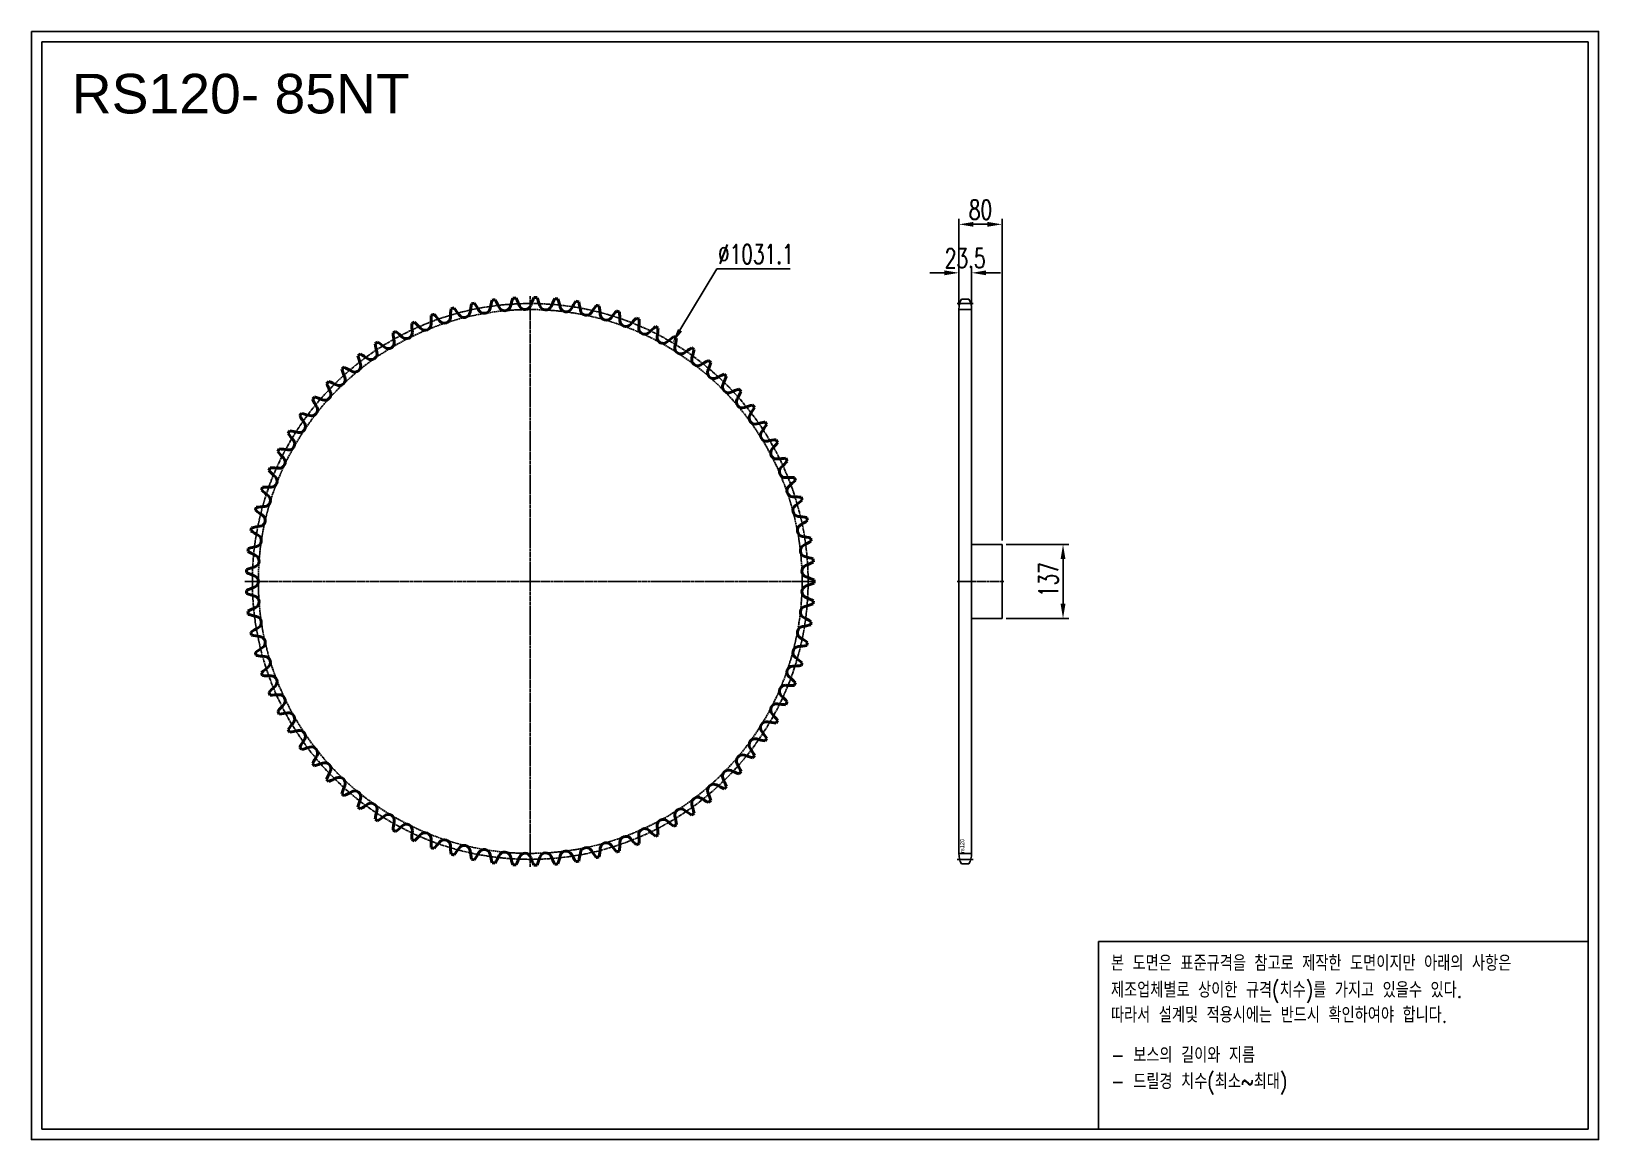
# Model space of a CAD drawing. Header units: millimetres. Extents: x -49070 to -46162, y 50864 to 52921.
import ezdxf

# ---------------------------------------------------------------- set-up
doc = ezdxf.new("R2010")
doc.units = ezdxf.units.MM
for name, pattern in [('AM_ISO02W050', [7.5, 6, -1.5]), ('AM_ISO02W050x2', [3.75, 3, -0.75]), ('AM_ISO08W050', [18, 12, -1.5, 3, -1.5]), ('AM_ISO08W050x2', [9, 6, -0.75, 1.5, -0.75])]:
    doc.linetypes.add(name, pattern=pattern)
for name, color, linetype, lineweight in [('AM_0N', 7, 'Continuous', 50), ('AM_3N', 6, 'AM_ISO02W050', 25), ('AM_7', 4, 'AM_ISO08W050', 25), ('AM_7N', 4, 'AM_ISO08W050', 25)]:
    doc.layers.add(name, color=color, linetype=linetype, lineweight=lineweight)
doc.layers.add('S-DIM', color=7, linetype='Continuous')
doc.styles.add('HAN', font='ROMANS.shx', dxfattribs={"width": 0.7, "bigfont": 'whgtxt.shx'})
doc.styles.add('HSG', font='SIMPLEX.shx', dxfattribs={"width": 0.7, "bigfont": 'HSG.shx'})
doc.styles.get("Standard").update_dxf_attribs({"font": 'arial.ttf'})
doc.dimstyles.new('APP50', dxfattribs={"dimscale": 15, "dimtxt": 2.4, "dimasz": 1.8, "dimexe": 0.7, "dimexo": 0.5, "dimgap": 0.6, "dimtad": 1, "dimtoh": 1, "dimdec": 1, "dimrnd": 0.01, "dimzin": 9, "dimdsep": 46, "dimtxsty": 'HSG', "dimcen": 0, "dimclrd": 1, "dimclre": 1, "dimclrt": 256, "dimazin": 2, "dimtp": 1, "dimtm": 1, "dimtfac": 0.5, "dimtdec": 1, "dimtofl": 0, "dimtmove": 0, "dimatfit": 3, "dimfxl": 0, "dimtvp": 1, "dimtolj": 2, "dimlwd": -1, "dimlwe": -1, "dimarcsym": 0})

# ---------------------------------------------------------------- blocks, each defined once
blk = doc.blocks.new('*D1')
at = {"layer": 'Defpoints', "color": 0, "transparency": 16777216}
for p in [(-47269, 51968.5), (-47269, 51831.5), (-47155.8, 51831.5)]:
    blk.add_point(p, dxfattribs=at)
at = {"layer": 'S-DIM', "color": 1, "transparency": 16777216}
for p, q in [((-47261.5, 51968.5), (-47145.3, 51968.5)), ((-47155.8, 51941.5), (-47155.8, 51858.5)), ((-47261.5, 51831.5), (-47145.3, 51831.5))]:
    blk.add_line(p, q, dxfattribs=at)
for points in [[(-47160.3, 51941.5), (-47151.3, 51941.5), (-47155.8, 51968.5)], [(-47160.3, 51858.5), (-47151.3, 51858.5), (-47155.8, 51831.5)]]:
    blk.add_solid(points, dxfattribs=at)
at = {"layer": 'S-DIM', "transparency": 16777216, "insert": (-47182.8, 51903.3), "char_height": 36, "attachment_point": 5, "rotation": 90, "style": 'HSG'}
blk.add_mtext('\\A2;137', dxfattribs=at)
blk = doc.blocks.new('*D2')
at = {"layer": 'Defpoints', "color": 0, "transparency": 16777216}
for p in [(-47325.5, 52472.5), (-47349, 52404.9), (-47325.5, 52404.4)]:
    blk.add_point(p, dxfattribs=at)
at = {"layer": 'S-DIM', "color": 1, "transparency": 16777216}
for p, q in [((-47376, 52472.5), (-47403, 52472.5)), ((-47349, 52412.4), (-47349, 52483)), ((-47325.5, 52411.9), (-47325.5, 52483)), ((-47298.5, 52472.5), (-47271.5, 52472.5))]:
    blk.add_line(p, q, dxfattribs=at)
for points in [[(-47376, 52477), (-47376, 52468), (-47349, 52472.5)], [(-47298.5, 52477), (-47298.5, 52468), (-47325.5, 52472.5)]]:
    blk.add_solid(points, dxfattribs=at)
at = {"layer": 'S-DIM', "transparency": 16777216, "insert": (-47337.3, 52499.5), "char_height": 36, "attachment_point": 5, "style": 'HSG'}
blk.add_mtext('\\A2;23.5', dxfattribs=at)
blk = doc.blocks.new('*D3')
at = {"layer": 'Defpoints', "color": 0, "transparency": 16777216}
for p in [(-47269, 52562.5), (-47349, 52404.9), (-47269, 51968.5)]:
    blk.add_point(p, dxfattribs=at)
at = {"layer": 'S-DIM', "color": 1, "transparency": 16777216}
for p, q in [((-47349, 52412.4), (-47349, 52573)), ((-47322, 52562.5), (-47296, 52562.5)), ((-47269, 51976), (-47269, 52573))]:
    blk.add_line(p, q, dxfattribs=at)
for points in [[(-47322, 52567), (-47322, 52558), (-47349, 52562.5)], [(-47296, 52567), (-47296, 52558), (-47269, 52562.5)]]:
    blk.add_solid(points, dxfattribs=at)
at = {"layer": 'S-DIM', "transparency": 16777216, "insert": (-47309, 52589.5), "char_height": 36, "attachment_point": 5, "style": 'HSG'}
blk.add_mtext('\\A2;80', dxfattribs=at)
blk = doc.blocks.new('notice1')
at = {"color": 4}
blk.add_lwpolyline([(-22142.12, 1735.9), (-22053.8, 1735.9), (-22053.8, 1702.07), (-22142.12, 1702.07)], close=True, dxfattribs=at)
at = {"color": 4, "style": 'HAN', "width": 0.8}
for s, p in [('본 도면은 표준규격을 참고로 제작한 도면이지만 아래의 사항은', (-22139.9, 1730.62)), ('제조업체별로 상이한 규격(치수)를 가지고 있을수 있다.', (-22139.9, 1725.78)), ('따라서 설계및 적용시에는 반드시 확인하여야 합니다.', (-22139.9, 1721.28)), ('- 보스의 길이와 지름', (-22139.9, 1714.03)), ('- 드릴경 치수(최소~최대)', (-22139.9, 1709.27))]:
    blk.add_text(s, height=2.7949, dxfattribs=at).set_placement(p)
blk = doc.blocks.new('*D5')
at = {"layer": 'Defpoints', "color": 0, "transparency": 16777216}
for p in [(-47880.3, 52342.8), (-48408.3, 51457.2)]:
    blk.add_point(p, dxfattribs=at)
at = {"layer": 'S-DIM', "color": 1, "linetype": 'ByBlock', "transparency": 16777216}
for p, q in [((-47798.3, 52480.2), (-47866.5, 52366)), ((-47662.1, 52480.2), (-47798.3, 52480.2))]:
    blk.add_line(p, q, dxfattribs=at)
at = {"layer": 'S-DIM', "color": 1, "transparency": 16777216}
blk.add_solid([(-47870.3, 52368.3), (-47862.6, 52363.7), (-47880.3, 52342.8)], dxfattribs=at)
at = {"layer": 'S-DIM', "transparency": 16777216, "insert": (-47725.7, 52507.2), "char_height": 36, "attachment_point": 5, "style": 'HSG'}
blk.add_mtext('\\A2;∅1031.1', dxfattribs=at)

msp = doc.modelspace()

# ---------------------------------------------------------------- linework, layer by layer
for p, q in [((-47349.01, 52404.93), (-47349.01, 51395.03)), ((-47344.28, 52423.93), (-47330.25, 52423.93)), ((-47325.51, 52404.93), (-47325.51, 51395.03)), ((-47325.51, 51968.54), (-47269.01, 51968.54)), ((-47269.01, 51968.54), (-47269.01, 51831.54)), ((-47269.01, 51831.54), (-47325.51, 51831.54)), ((-47344.28, 51376.03), (-47330.25, 51376.03))]:
    msp.add_line(p, q)
for points in [[(-49069.9, 52920.51), (-46162.03, 52920.51), (-46162.03, 50864.44), (-49069.9, 50864.44)], [(-49050.32, 52900.92), (-46181.61, 52900.92), (-46181.61, 50884.02), (-49050.32, 50884.02)]]:
    msp.add_lwpolyline(points, close=True)
for centre, start, end in [((-47308.51, 52404.93), 152.02179, 180), ((-47366.01, 52404.93), 0, 27.97821), ((-47308.51, 51395.03), 180, 207.97821), ((-47366.01, 51395.03), 332.02179, 0)]:
    msp.add_arc(centre, 40.5, start, end)
at = {"layer": 'AM_0N'}
for centre, radius, start, end in [((-48060.58, 52379.66), 232.08, 173.5574, 177.47059), ((-48144.3, 51899.98), 526.62, 105.56827, 106.19643), ((-48468, 52263.73), 232.08, 34.29412, 38.20731), ((-48025.38, 52372.16), 232.08, 169.32211, 173.23529), ((-48144.3, 51899.98), 526.62, 101.33298, 101.96114), ((-48440.26, 52286.65), 232.08, 30.05882, 33.97201), ((-48229.67, 52408.52), 11.23, 210.05882, 349), ((-47990.83, 52362.09), 232.08, 165.08681, 169), ((-48144.3, 51899.98), 526.62, 97.09768, 97.72585), ((-48410.89, 52307.45), 232.08, 25.82353, 29.73672), ((-48191.88, 52413.43), 11.23, 205.82353, 344.76471), ((-47957.12, 52349.5), 232.08, 160.85152, 164.76471), ((-48144.3, 51899.98), 526.62, 92.86239, 93.49055), ((-48380.07, 52326.02), 232.08, 21.58824, 25.50142), ((-48153.83, 52415.54), 11.23, 201.58824, 340.52941), ((-47924.44, 52334.44), 232.08, 156.61622, 160.52941), ((-48144.3, 51899.98), 526.62, 88.62709, 89.25526), ((-48347.96, 52342.27), 232.08, 17.35294, 21.26613), ((-48115.73, 52414.84), 11.23, 197.35294, 336.29412), ((-47892.95, 52317.02), 232.08, 152.38093, 156.29412), ((-48144.3, 51899.98), 526.62, 84.3918, 85.01996), ((-48314.74, 52356.11), 232.08, 13.11765, 17.03084), ((-48077.78, 52411.32), 11.23, 193.11765, 332.05882), ((-47862.84, 52297.32), 232.08, 148.14564, 152.05882), ((-48144.3, 51899.98), 526.62, 80.15651, 80.78467), ((-48280.59, 52367.45), 232.08, 8.88235, 12.79554), ((-48040.2, 52405.02), 11.23, 188.88235, 327.82353), ((-47834.26, 52275.45), 232.08, 143.91034, 147.82353), ((-48144.3, 51899.98), 526.62, 75.92121, 76.54938), ((-48245.69, 52376.24), 232.08, 4.64706, 8.56025), ((-47807.38, 52251.52), 232.08, 139.67505, 143.58824), ((-48144.3, 51899.98), 526.62, 71.68592, 72.31408), ((-48210.25, 52382.42), 232.08, 0.41176, 4.32495), ((-48144.3, 51899.98), 526.62, 114.03886, 114.66702), ((-48132.15, 52386.76), 232.08, 182.02799, 185.94118), ((-48518.05, 52212.08), 232.08, 42.76471, 46.67789), ((-48339.43, 52377.29), 11.23, 222.76471, 1.70588), ((-48096.23, 52384.53), 232.08, 177.79269, 181.70588), ((-48144.3, 51899.98), 526.62, 109.80357, 110.43173), ((-48493.98, 52238.83), 232.08, 38.52941, 42.4426), ((-48303.65, 52390.39), 11.23, 218.52941, 357.47059), ((-48266.99, 52400.82), 11.23, 214.29412, 353.23529), ((-48003.19, 52395.95), 11.23, 184.64706, 323.58824), ((-47966.94, 52384.17), 11.23, 180.41176, 319.35294), ((-47782.34, 52225.68), 232.08, 135.43975, 139.35294), ((-48144.3, 51899.98), 526.62, 67.45062, 68.07879), ((-48174.44, 52385.98), 232.08, 356.17647, 0.08966), ((-47759.27, 52198.06), 232.08, 131.20446, 135.11765), ((-48144.3, 51899.98), 526.62, 63.21533, 63.84349), ((-48144.3, 51899.98), 526.62, 122.50945, 123.13761), ((-48559.95, 52153.63), 232.08, 51.23529, 55.14848), ((-48407.61, 52343.34), 11.23, 231.23529, 10.17647), ((-48144.3, 51899.98), 526.62, 118.27415, 118.90232), ((-48168.13, 52386.33), 232.08, 186.26328, 190.17647), ((-48540.08, 52183.63), 232.08, 47, 50.91319), ((-48374.15, 52361.57), 11.23, 227, 5.94118), ((-47931.67, 52369.75), 11.23, 176.17647, 315.11765), ((-47897.56, 52352.77), 11.23, 171.94118, 310.88235), ((-48138.46, 52386.87), 232.08, 351.94118, 355.85436), ((-47738.31, 52168.81), 232.08, 126.96916, 130.88235), ((-48144.3, 51899.98), 526.62, 58.98004, 59.6082), ((-48102.52, 52385.11), 232.08, 347.70588, 351.61907), ((-48144.3, 51899.98), 526.62, 126.74474, 127.37291), ((-48239.51, 52377.51), 232.08, 194.73387, 198.64706), ((-48577.55, 52122.24), 232.08, 55.47059, 59.38378), ((-48439.63, 52322.68), 11.23, 235.47059, 14.41176), ((-48203.98, 52383.24), 232.08, 190.49858, 194.41176), ((-47864.79, 52333.31), 11.23, 167.70588, 306.64706), ((-47719.56, 52138.09), 232.08, 122.73387, 126.64706), ((-48144.3, 51899.98), 526.62, 54.74474, 55.37291), ((-47833.55, 52311.48), 11.23, 163.47059, 302.41176), ((-48066.8, 52380.7), 232.08, 343.47059, 347.38378), ((-48144.3, 51899.98), 526.62, 130.98004, 131.6082), ((-48274.52, 52369.18), 232.08, 198.96916, 202.88235), ((-48592.78, 52089.63), 232.08, 59.70588, 63.61907), ((-48470.04, 52299.72), 11.23, 239.70588, 18.64706), ((-47703.14, 52106.08), 232.08, 118.49858, 122.41176), ((-47804.01, 52287.41), 11.23, 159.23529, 298.17647), ((-48031.51, 52373.67), 232.08, 339.23529, 343.14848), ((-48144.3, 51899.98), 526.62, 50.50945, 51.13761), ((-47689.12, 52072.93), 232.08, 114.26328, 118.17647), ((-48144.3, 51899.98), 526.62, 46.27415, 46.90232), ((-48144.3, 51899.98), 526.62, 135.21533, 135.84349), ((-48308.81, 52358.28), 232.08, 203.20446, 207.11765), ((-48605.56, 52055.99), 232.08, 63.94118, 67.85436), ((-48498.68, 52274.57), 11.23, 243.94118, 22.88235), ((-47776.33, 52261.22), 11.23, 155, 293.94118), ((-47996.84, 52364.04), 232.08, 335, 338.91319), ((-47677.59, 52038.84), 232.08, 110.02799, 113.94118), ((-48144.3, 51899.98), 526.62, 42.03886, 42.66702), ((-48144.3, 51899.98), 526.62, 139.45062, 140.07879), ((-48342.21, 52344.88), 232.08, 207.43975, 211.35294), ((-48615.82, 52021.5), 232.08, 68.17647, 72.08966), ((-48525.37, 52247.37), 11.23, 248.17647, 27.11765), ((-47750.65, 52233.05), 11.23, 150.76471, 289.70588), ((-47962.97, 52351.89), 232.08, 330.76471, 334.67789), ((-47668.61, 52004), 232.08, 105.79269, 109.70588), ((-48144.3, 51899.98), 526.62, 37.80357, 38.43173), ((-48144.3, 51899.98), 526.62, 143.68592, 144.31408), ((-48374.53, 52329.05), 232.08, 211.67505, 215.58824), ((-48623.51, 51986.35), 232.08, 72.41176, 76.32495), ((-48549.99, 52218.28), 11.23, 252.41176, 31.35294), ((-47727.13, 52203.07), 11.23, 146.52941, 285.47059), ((-47930.09, 52337.26), 232.08, 326.52941, 330.4426), ((-48144.3, 51899.98), 526.62, 147.92121, 148.54938), ((-48405.58, 52310.87), 232.08, 215.91034, 219.82353), ((-48628.58, 51950.72), 232.08, 76.64706, 80.56025), ((-48572.39, 52187.45), 11.23, 256.64706, 35.58824), ((-47662.23, 51968.58), 232.08, 101.5574, 105.47059), ((-47705.89, 52171.44), 11.23, 142.29412, 281.23529), ((-47898.38, 52320.25), 232.08, 322.29412, 326.20731), ((-48144.3, 51899.98), 526.62, 33.56827, 34.19643), ((-48144.3, 51899.98), 526.62, 152.15651, 152.78467), ((-48435.22, 52290.45), 232.08, 220.14564, 224.05882), ((-48631, 51914.82), 232.08, 80.88235, 84.79554), ((-48592.45, 52155.05), 11.23, 260.88235, 39.82353), ((-47658.48, 51932.79), 232.08, 97.32211, 101.23529), ((-47687.04, 52138.32), 11.23, 138.05882, 277), ((-47868.02, 52300.94), 232.08, 318.05882, 321.97201), ((-48144.3, 51899.98), 526.62, 29.33298, 29.96114), ((-48144.3, 51899.98), 526.62, 156.3918, 157.01996), ((-48630.77, 51878.83), 232.08, 85.11765, 89.03084), ((-48610.06, 52121.26), 11.23, 265.11765, 44.05882), ((-47657.38, 51896.82), 232.08, 93.08681, 97), ((-47670.68, 52103.9), 11.23, 133.82353, 272.76471), ((-47839.16, 52279.44), 232.08, 313.82353, 317.73672), ((-48144.3, 51899.98), 526.62, 25.09768, 25.72585), ((-48463.26, 52267.9), 232.08, 224.38093, 228.29412), ((-48625.13, 52086.26), 11.23, 269.35294, 48.29412), ((-47658.95, 51860.87), 232.08, 88.85152, 92.76471), ((-47811.97, 52255.86), 232.08, 309.58824, 313.50142), ((-48144.3, 51899.98), 526.62, 20.86239, 21.49055), ((-48144.3, 51899.98), 526.62, 160.62709, 161.25526), ((-48489.56, 52243.34), 232.08, 228.61622, 232.52941), ((-48627.88, 51842.96), 232.08, 89.35294, 93.26613), ((-48637.58, 52050.24), 11.23, 273.58824, 52.52941), ((-47656.92, 52068.36), 11.23, 129.58824, 268.52941), ((-47663.16, 51825.13), 232.08, 84.61622, 88.52941), ((-48144.3, 51899.98), 526.62, 16.62709, 17.25526), ((-48144.3, 51899.98), 526.62, 164.86239, 165.49055), ((-48513.97, 52216.91), 232.08, 232.85152, 236.76471), ((-48622.35, 51807.41), 232.08, 93.58824, 97.50142), ((-48647.33, 52013.4), 11.23, 277.82353, 56.76471), ((-47645.81, 52031.91), 11.23, 125.35294, 264.29412), ((-47786.59, 52230.35), 232.08, 305.35294, 309.26613), ((-48144.3, 51899.98), 526.62, 169.09768, 169.72585), ((-48536.37, 52188.74), 232.08, 237.08681, 241), ((-48614.21, 51772.35), 232.08, 97.82353, 101.73672), ((-47637.43, 51994.73), 11.23, 121.11765, 260.05882), ((-47670, 51789.8), 232.08, 80.38093, 84.29412), ((-47763.17, 52203.03), 232.08, 301.11765, 305.03084), ((-48144.3, 51899.98), 526.62, 12.3918, 13.01996), ((-48603.5, 51738), 232.08, 102.05882, 105.97201), ((-48654.33, 51975.94), 11.23, 282.05882, 61), ((-47631.82, 51957.04), 11.23, 116.88235, 255.82353), ((-47679.43, 51755.08), 232.08, 76.14564, 80.05882), ((-47741.83, 52174.05), 232.08, 296.88235, 300.79554), ((-48144.3, 51899.98), 526.62, 8.15651, 8.78467), ((-48144.3, 51899.98), 526.62, 173.33298, 173.96114), ((-48556.63, 52158.99), 232.08, 241.32211, 245.23529), ((-48658.55, 51938.06), 11.23, 286.29412, 65.23529), ((-47691.4, 51721.14), 232.08, 71.91034, 75.82353), ((-47722.69, 52143.58), 232.08, 292.64706, 296.56025), ((-48144.3, 51899.98), 526.62, 3.92121, 4.54938), ((-48144.3, 51899.98), 526.62, 177.56827, 178.19643), ((-48574.63, 52127.84), 232.08, 245.5574, 249.47059), ((-48590.28, 51704.53), 232.08, 106.29412, 110.20731), ((-48659.95, 51899.98), 11.23, 290.52941, 69.47059), ((-47629, 51919.03), 11.23, 112.64706, 251.58824), ((-47705.85, 51688.18), 232.08, 67.67505, 71.58824), ((-48574.63, 51672.13), 232.08, 110.52941, 114.4426), ((-48144.3, 51899.98), 526.62, 181.80357, 182.43173), ((-48590.28, 52095.43), 232.08, 249.79269, 253.70588), ((-47629, 51880.93), 11.23, 108.41176, 247.35294), ((-47705.85, 52111.78), 232.08, 288.41176, 292.32495), ((-48144.3, 51899.98), 526.62, 359.68592, 0.31408), ((-48556.63, 51640.97), 232.08, 114.76471, 118.67789), ((-48658.55, 51861.9), 11.23, 294.76471, 73.70588), ((-47631.82, 51842.92), 11.23, 104.17647, 243.11765), ((-47691.4, 52078.82), 232.08, 284.17647, 288.08966), ((-47722.69, 51656.38), 232.08, 63.43975, 67.35294), ((-48144.3, 51899.98), 526.62, 355.45062, 356.07879), ((-48144.3, 51899.98), 526.62, 186.03886, 186.66702), ((-48603.5, 52061.96), 232.08, 254.02799, 257.94118), ((-48654.33, 51824.02), 11.23, 299, 77.94118), ((-47679.43, 52044.88), 232.08, 279.94118, 283.85436), ((-47741.83, 51625.91), 232.08, 59.20446, 63.11765), ((-48144.3, 51899.98), 526.62, 351.21533, 351.84349), ((-48536.37, 51611.22), 232.08, 119, 122.91319), ((-48144.3, 51899.98), 526.62, 190.27415, 190.90232), ((-48614.21, 52027.61), 232.08, 258.26328, 262.17647), ((-48647.33, 51786.57), 11.23, 303.23529, 82.17647), ((-47637.43, 51805.23), 11.23, 99.94118, 238.88235), ((-47763.17, 51596.93), 232.08, 54.96916, 58.88235), ((-48513.97, 51583.06), 232.08, 123.23529, 127.14848), ((-48144.3, 51899.98), 526.62, 194.50945, 195.13761), ((-48622.35, 51992.56), 232.08, 262.49858, 266.41176), ((-48637.58, 51749.73), 11.23, 307.47059, 86.41176), ((-47645.81, 51768.06), 11.23, 95.70588, 234.64706), ((-47670, 52010.16), 232.08, 275.70588, 279.61907), ((-48144.3, 51899.98), 526.62, 346.98004, 347.6082), ((-48489.56, 51556.62), 232.08, 127.47059, 131.38378), ((-47656.92, 51731.6), 11.23, 91.47059, 230.41176), ((-47663.16, 51974.83), 232.08, 271.47059, 275.38378), ((-47786.59, 51569.61), 232.08, 50.73387, 54.64706), ((-48144.3, 51899.98), 526.62, 342.74474, 343.37291), ((-48144.3, 51899.98), 526.62, 198.74474, 199.37291), ((-48627.88, 51957), 232.08, 266.73387, 270.64706), ((-48463.26, 51532.06), 232.08, 131.70588, 135.61907), ((-48625.13, 51713.71), 11.23, 311.70588, 90.64706), ((-47670.68, 51696.07), 11.23, 87.23529, 226.17647), ((-47658.95, 51939.09), 232.08, 267.23529, 271.14848), ((-47811.97, 51544.1), 232.08, 46.49858, 50.41176), ((-48144.3, 51899.98), 526.62, 338.50945, 339.13761), ((-48144.3, 51899.98), 526.62, 202.98004, 203.6082), ((-48630.77, 51921.13), 232.08, 270.96916, 274.88235), ((-48610.06, 51678.7), 11.23, 315.94118, 94.88235), ((-47687.04, 51661.64), 11.23, 83, 221.94118), ((-47839.16, 51520.53), 232.08, 42.26328, 46.17647), ((-48144.3, 51899.98), 526.62, 334.27415, 334.90232), ((-48435.22, 51509.51), 232.08, 135.94118, 139.85436), ((-48144.3, 51899.98), 526.62, 207.21533, 207.84349), ((-48631, 51885.14), 232.08, 275.20446, 279.11765), ((-48592.45, 51644.91), 11.23, 320.17647, 99.11765), ((-47868.02, 51499.03), 232.08, 38.02799, 41.94118), ((-47657.38, 51903.14), 232.08, 263, 266.91319), ((-48405.58, 51489.09), 232.08, 140.17647, 144.08966), ((-48144.3, 51899.98), 526.62, 211.45062, 212.07879), ((-48628.58, 51849.24), 232.08, 279.43975, 283.35294), ((-48572.39, 51612.51), 11.23, 324.41176, 103.35294), ((-47705.89, 51628.53), 11.23, 78.76471, 217.70588), ((-47898.38, 51479.72), 232.08, 33.79269, 37.70588), ((-47658.48, 51867.17), 232.08, 258.76471, 262.67789), ((-48144.3, 51899.98), 526.62, 330.03886, 330.66702), ((-48374.53, 51470.92), 232.08, 144.41176, 148.32495), ((-48144.3, 51899.98), 526.62, 215.68592, 216.31408), ((-48623.51, 51813.61), 232.08, 283.67505, 287.58824), ((-48549.99, 51581.68), 11.23, 328.64706, 107.58824), ((-47727.13, 51596.89), 11.23, 74.52941, 213.47059), ((-47930.09, 51462.7), 232.08, 29.5574, 33.47059), ((-47662.23, 51831.38), 232.08, 254.52941, 258.4426), ((-48144.3, 51899.98), 526.62, 325.80357, 326.43173), ((-48342.21, 51455.09), 232.08, 148.64706, 152.56025), ((-48144.3, 51899.98), 526.62, 219.92121, 220.54938), ((-48615.82, 51778.46), 232.08, 287.91034, 291.82353), ((-48525.37, 51552.59), 11.23, 332.88235, 111.82353), ((-47750.65, 51566.91), 11.23, 70.29412, 209.23529), ((-47962.97, 51448.08), 232.08, 25.32211, 29.23529), ((-47668.61, 51795.97), 232.08, 250.29412, 254.20731), ((-48144.3, 51899.98), 526.62, 321.56827, 322.19643), ((-48308.81, 51441.68), 232.08, 152.88235, 156.79554), ((-48144.3, 51899.98), 526.62, 224.15651, 224.78467), ((-48605.56, 51743.97), 232.08, 292.14564, 296.05882), ((-48498.68, 51525.39), 11.23, 337.11765, 116.05882), ((-47776.33, 51538.74), 11.23, 66.05882, 205), ((-47996.84, 51435.92), 232.08, 21.08681, 25), ((-47677.59, 51761.12), 232.08, 246.05882, 249.97201), ((-48144.3, 51899.98), 526.62, 317.33298, 317.96114), ((-48274.52, 51430.79), 232.08, 157.11765, 161.03084), ((-48144.3, 51899.98), 526.62, 228.3918, 229.01996), ((-48592.78, 51710.33), 232.08, 296.38093, 300.29412), ((-48470.04, 51500.25), 11.23, 341.35294, 120.29412), ((-47833.55, 51488.48), 11.23, 57.58824, 196.52941), ((-47804.01, 51512.56), 11.23, 61.82353, 200.76471), ((-48031.51, 51426.3), 232.08, 16.85152, 20.76471), ((-47689.12, 51727.03), 232.08, 241.82353, 245.73672), ((-48144.3, 51899.98), 526.62, 313.09768, 313.72585), ((-48239.51, 51422.45), 232.08, 161.35294, 165.26613), ((-48144.3, 51899.98), 526.62, 232.62709, 233.25526), ((-48577.55, 51677.73), 232.08, 300.61622, 304.52941), ((-48439.63, 51477.28), 11.23, 345.58824, 124.52941), ((-48203.98, 51416.72), 232.08, 165.58824, 169.50142), ((-47864.79, 51466.66), 11.23, 53.35294, 192.29412), ((-47719.56, 51661.87), 232.08, 233.35294, 237.26613), ((-48144.3, 51899.98), 526.62, 304.62709, 305.25526), ((-48066.8, 51419.26), 232.08, 12.61622, 16.52941), ((-47703.14, 51693.89), 232.08, 237.58824, 241.50142), ((-48144.3, 51899.98), 526.62, 308.86239, 309.49055), ((-48144.3, 51899.98), 526.62, 236.86239, 237.49055), ((-48559.95, 51646.34), 232.08, 304.85152, 308.76471), ((-48407.61, 51456.62), 11.23, 349.82353, 128.76471), ((-48168.13, 51413.64), 232.08, 169.82353, 173.73672), ((-48540.08, 51616.33), 232.08, 309.08681, 313), ((-48374.15, 51438.39), 11.23, 354.05882, 133), ((-47931.67, 51430.21), 11.23, 44.88235, 183.82353), ((-47897.56, 51447.2), 11.23, 49.11765, 188.05882), ((-48138.46, 51413.09), 232.08, 4.14564, 8.05882), ((-47738.31, 51631.15), 232.08, 229.11765, 233.03084), ((-48144.3, 51899.98), 526.62, 300.3918, 301.01996), ((-48102.52, 51414.85), 232.08, 8.38093, 12.29412), ((-48144.3, 51899.98), 526.62, 241.09768, 241.72585), ((-48132.15, 51413.2), 232.08, 174.05882, 177.97201), ((-48144.3, 51899.98), 526.62, 245.33298, 245.96114), ((-48518.05, 51587.88), 232.08, 313.32211, 317.23529), ((-48339.43, 51422.67), 11.23, 358.29412, 137.23529), ((-48096.23, 51415.43), 232.08, 178.29412, 182.20731), ((-48493.98, 51561.13), 232.08, 317.5574, 321.47059), ((-48303.65, 51409.57), 11.23, 2.52941, 141.47059), ((-48003.19, 51404.01), 11.23, 36.41176, 175.35294), ((-48210.25, 51417.54), 232.08, 355.67505, 359.58824), ((-47966.94, 51415.79), 11.23, 40.64706, 179.58824), ((-47782.34, 51574.28), 232.08, 220.64706, 224.56025), ((-48144.3, 51899.98), 526.62, 291.92121, 292.54938), ((-48174.44, 51413.99), 232.08, 359.91034, 3.82353), ((-47759.27, 51601.9), 232.08, 224.88235, 228.79554), ((-48144.3, 51899.98), 526.62, 296.15651, 296.78467), ((-48144.3, 51899.98), 526.62, 249.56827, 250.19643), ((-48060.58, 51420.3), 232.08, 182.52941, 186.4426), ((-48144.3, 51899.98), 526.62, 253.80357, 254.43173), ((-48468, 51536.23), 232.08, 321.79269, 325.70588), ((-48266.99, 51399.14), 11.23, 6.76471, 145.70588), ((-48025.38, 51427.8), 232.08, 186.76471, 190.67789), ((-48144.3, 51899.98), 526.62, 258.03886, 258.66702), ((-48440.26, 51513.31), 232.08, 326.02799, 329.94118), ((-48229.67, 51391.44), 11.23, 11, 149.94118), ((-47990.83, 51437.87), 232.08, 191, 194.91319), ((-48410.89, 51492.51), 232.08, 330.26328, 334.17647), ((-48191.88, 51386.53), 11.23, 15.23529, 154.17647), ((-47957.12, 51450.47), 232.08, 195.23529, 199.14848), ((-48380.07, 51473.94), 232.08, 334.49858, 338.41176), ((-48153.83, 51384.42), 11.23, 19.47059, 158.41176), ((-47924.44, 51465.52), 232.08, 199.47059, 203.38378), ((-48347.96, 51457.69), 232.08, 338.73387, 342.64706), ((-48115.73, 51385.12), 11.23, 23.70588, 162.64706), ((-47892.95, 51482.94), 232.08, 203.70588, 207.61907), ((-48314.74, 51443.86), 232.08, 342.96916, 346.88235), ((-48077.78, 51388.64), 11.23, 27.94118, 166.88235), ((-47862.84, 51502.64), 232.08, 207.94118, 211.85436), ((-48280.59, 51432.51), 232.08, 347.20446, 351.11765), ((-48040.2, 51394.95), 11.23, 32.17647, 171.11765), ((-47834.26, 51524.51), 232.08, 212.17647, 216.08966), ((-48144.3, 51899.98), 526.62, 283.45062, 284.07879), ((-48245.69, 51423.73), 232.08, 351.43975, 355.35294), ((-47807.38, 51548.44), 232.08, 216.41176, 220.32495), ((-48144.3, 51899.98), 526.62, 287.68592, 288.31408), ((-48144.3, 51899.98), 526.62, 262.27415, 262.90232), ((-48144.3, 51899.98), 526.62, 266.50945, 267.13761), ((-48144.3, 51899.98), 526.62, 270.74474, 271.37291), ((-48144.3, 51899.98), 526.62, 274.98004, 275.6082), ((-48144.3, 51899.98), 526.62, 279.21533, 279.84349)]:
    msp.add_arc(centre, radius, start, end, dxfattribs=at)
at = {"layer": 'AM_3N', "linetype": 'AM_ISO02W050x2'}
for p, q in [((-47349.01, 52404.41), (-47325.51, 52404.41)), ((-47349.01, 51395.56), (-47325.51, 51395.56))]:
    msp.add_line(p, q, dxfattribs=at)
msp.add_circle((-48144.3, 51899.98), 504.43, dxfattribs=at)
at = {"layer": 'AM_7', "linetype": 'AM_ISO08W050x2'}
for p, q in [((-47352.01, 52415.52), (-47322.51, 52415.52)), ((-47352.01, 51900.04), (-47265.58, 51900.04)), ((-47352.01, 51384.44), (-47322.51, 51384.44))]:
    msp.add_line(p, q, dxfattribs=at)
msp.add_circle((-48144.3, 51899.98), 515.54, dxfattribs=at)
at = {"layer": 'AM_7N', "linetype": 'AM_ISO08W050x2'}
for p, q in [((-48144.3, 51370.36), (-48144.3, 52429.6)), ((-48673.92, 51899.98), (-47614.68, 51899.98))]:
    msp.add_line(p, q, dxfattribs=at)

# ---------------------------------------------------------------- block references
at = {"xscale": 10.2816190641073, "yscale": 10.2816190641073, "zscale": 10.2816190641073}
msp.add_blockref('notice1', (180567.13, 33384.01), dxfattribs=at)

# ---------------------------------------------------------------- texts
msp.add_text('RS120- 85NT', height=73.431).set_placement((-48995.01, 52768.25))
msp.add_text('rs120', height=7.5, rotation=90).set_placement((-47339.17, 51396.13))

# ---------------------------------------------------------------- dimensions: what is measured, and where the dimension line sits
at = {"layer": 'S-DIM'}
dim = msp.add_linear_dim(base=(-47269.01, 52562.51), p1=(-47349.01, 52404.93), p2=(-47269.01, 51968.54), dimstyle='APP50', dxfattribs=at)
dim.commit()
dim.dimension.update_dxf_attribs({"geometry": '*D3', "text_midpoint": (-47309.01, 52589.51)})
dim = msp.add_diameter_dim_2p(p1=(-48408.33, 51457.18), p2=(-47880.28, 52342.78), dimstyle='APP50', override={"dimarcsym": 1}, dxfattribs=at)
dim.commit()
dim.dimension.update_dxf_attribs({"geometry": '*D5', "text_midpoint": (-47725.73, 52480.22), "dimtype": 131})
dim = msp.add_linear_dim(base=(-47325.51, 52472.51), p1=(-47349.01, 52404.93), p2=(-47325.51, 52404.41), dimstyle='APP50', dxfattribs=at)
dim.commit()
dim.dimension.update_dxf_attribs({"geometry": '*D2', "text_midpoint": (-47337.26, 52472.51), "dimtype": 128})
dim = msp.add_linear_dim(base=(-47155.81, 51831.54), p1=(-47269.01, 51968.54), p2=(-47269.01, 51831.54), angle=90, dimstyle='APP50', dxfattribs=at)
dim.commit()
dim.dimension.update_dxf_attribs({"geometry": '*D1', "text_midpoint": (-47155.81, 51903.26), "dimtype": 128})

doc.saveas('drawing.dxf')
